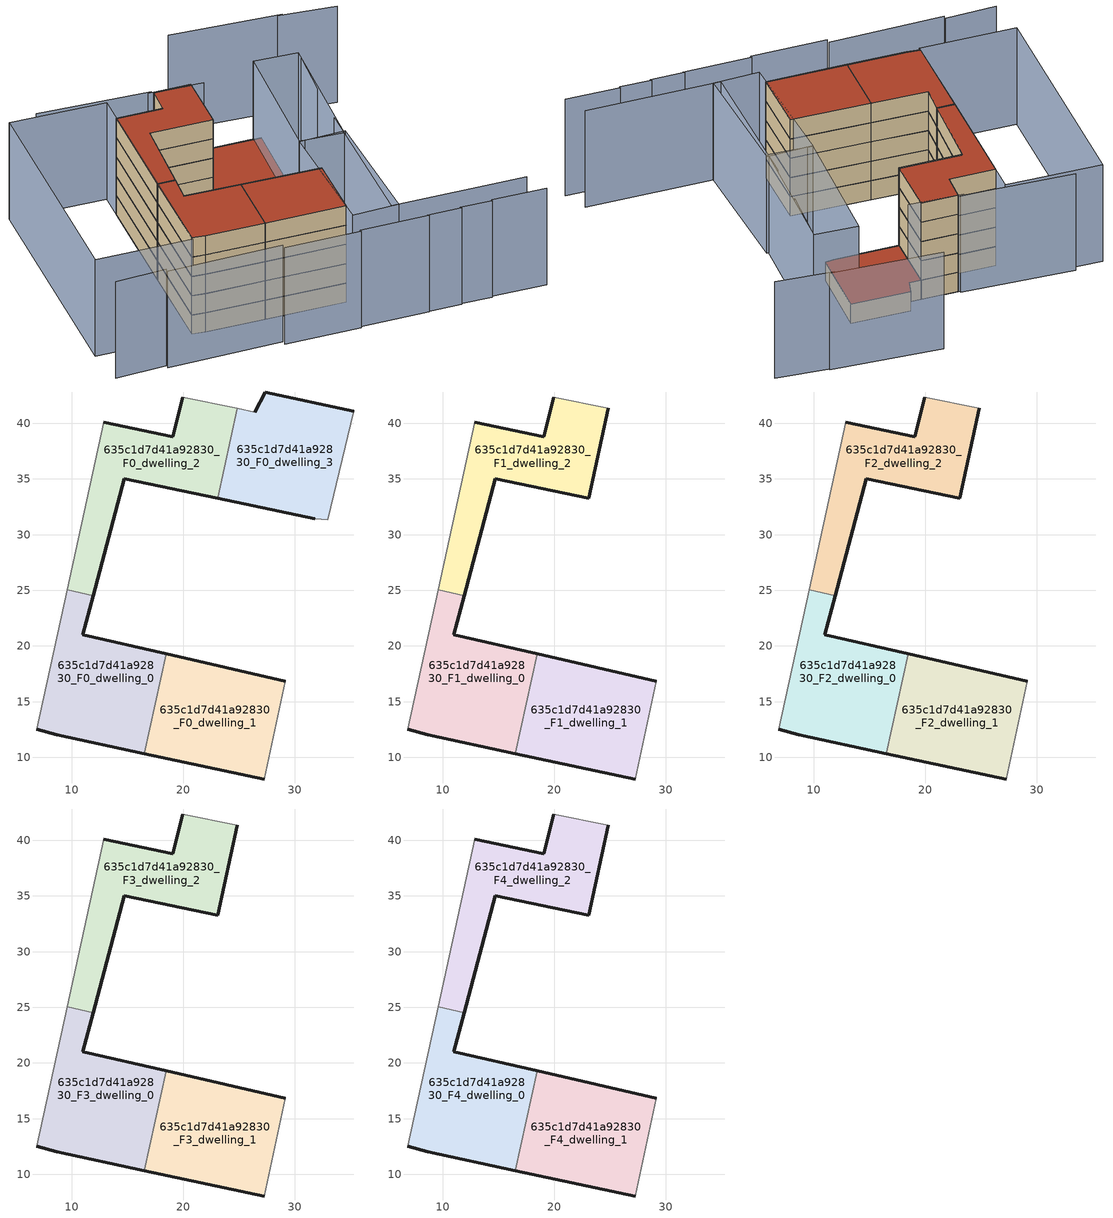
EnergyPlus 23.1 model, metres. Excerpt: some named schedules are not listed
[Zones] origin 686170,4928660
635c1d7d41a92830_F0_dwelling_0
 floor ground (EU_floor_Construction): 16.51,10.34 18.46,19.29 10.99,20.99 11.92,24.53 9.57,25.04 6.85,12.53 8.62,12.01 z0
 wall outside (EU_wall_Construction): 11.92,24.53 10.99,20.99 18.46,19.29 / 16.51,10.34 8.62,12.01 6.85,12.53 z0:3
 wall adiabatic (EU_wall_Construction): 6.85,12.53 9.57,25.04 z0:3
 wall to 635c1d7d41a92830_F0_dwelling_2 (EU_wall_Construction): 9.57,25.04 11.92,24.53 z0:3
 wall to 635c1d7d41a92830_F0_dwelling_1 (EU_wall_Construction): 18.46,19.29 16.51,10.34 z0:3
635c1d7d41a92830_F0_dwelling_1
 floor ground (EU_floor_Construction): 27.29,8.05 29.16,16.85 18.46,19.29 16.51,10.34 z0
 wall outside (EU_wall_Construction): 18.46,19.29 29.16,16.85 / 27.29,8.05 16.51,10.34 z0:3
 wall adiabatic (EU_wall_Construction): 29.16,16.85 27.29,8.05 z0:3
635c1d7d41a92830_F0_dwelling_2
 floor ground (EU_floor_Construction): 23.11,33.26 24.87,41.33 19.95,42.36 19.05,38.78 12.85,40.07 9.57,25.04 11.92,24.53 14.7,35.02 z0
 wall outside (EU_wall_Construction): 12.85,40.07 19.05,38.78 19.95,42.36 / 23.11,33.26 14.7,35.02 11.92,24.53 z0:3
 wall adiabatic (EU_wall_Construction): 9.57,25.04 12.85,40.07 / 19.95,42.36 24.87,41.33 z0:3
 wall to 635c1d7d41a92830_F0_dwelling_3 (EU_wall_Construction): 24.87,41.33 23.11,33.26 z0:3
635c1d7d41a92830_F0_dwelling_3
 floor ground (EU_floor_Construction): 32.98,31.34 35.31,41.09 27.35,42.81 26.44,41 24.87,41.33 23.11,33.26 31.83,31.43 z0
 wall outside (EU_wall_Construction): 31.83,31.43 23.11,33.26 / 26.44,41 27.35,42.81 35.31,41.09 z0:3
 wall adiabatic (EU_wall_Construction): 35.31,41.09 32.98,31.34 31.83,31.43 / 24.87,41.33 26.44,41 z0:3
 roof outside (EU_roof_Construction): 35.31,41.09 32.98,31.34 31.83,31.43 23.11,33.26 24.87,41.33 26.44,41 27.35,42.81 z3
635c1d7d41a92830_F1_dwelling_0
 floor to 635c1d7d41a92830_F0_dwelling_0 (EU_floor_Construction): 16.51,10.34 18.46,19.29 10.99,20.99 11.92,24.53 9.57,25.04 6.85,12.53 8.62,12.01 z3
 wall outside (EU_wall_Construction): 11.92,24.53 10.99,20.99 18.46,19.29 / 16.51,10.34 8.62,12.01 6.85,12.53 z3:6
 wall adiabatic (EU_wall_Construction): 6.85,12.53 9.57,25.04 z3:6
 wall to 635c1d7d41a92830_F1_dwelling_2 (EU_wall_Construction): 9.57,25.04 11.92,24.53 z3:6
 wall to 635c1d7d41a92830_F1_dwelling_1 (EU_wall_Construction): 18.46,19.29 16.51,10.34 z3:6
635c1d7d41a92830_F1_dwelling_1
 floor to 635c1d7d41a92830_F0_dwelling_1 (EU_floor_Construction): 27.29,8.05 29.16,16.85 18.46,19.29 16.51,10.34 z3
 wall outside (EU_wall_Construction): 18.46,19.29 29.16,16.85 / 27.29,8.05 16.51,10.34 z3:6
 wall adiabatic (EU_wall_Construction): 29.16,16.85 27.29,8.05 z3:6
635c1d7d41a92830_F1_dwelling_2
 floor to 635c1d7d41a92830_F0_dwelling_2 (EU_floor_Construction): 23.11,33.26 24.87,41.33 19.95,42.36 19.05,38.78 12.85,40.07 9.57,25.04 11.92,24.53 14.7,35.02 z3
 wall outside (EU_wall_Construction): 12.85,40.07 19.05,38.78 19.95,42.36 / 24.87,41.33 23.11,33.26 14.7,35.02 11.92,24.53 z3:6
 wall adiabatic (EU_wall_Construction): 9.57,25.04 12.85,40.07 / 19.95,42.36 24.87,41.33 z3:6
635c1d7d41a92830_F2_dwelling_0
 floor to 635c1d7d41a92830_F1_dwelling_0 (EU_floor_Construction): 16.51,10.34 18.46,19.29 10.99,20.99 11.92,24.53 9.57,25.04 6.85,12.53 8.62,12.01 z6
 wall outside (EU_wall_Construction): 11.92,24.53 10.99,20.99 18.46,19.29 / 16.51,10.34 8.62,12.01 6.85,12.53 z6:9
 wall adiabatic (EU_wall_Construction): 6.85,12.53 9.57,25.04 z6:9
 wall to 635c1d7d41a92830_F2_dwelling_2 (EU_wall_Construction): 9.57,25.04 11.92,24.53 z6:9
 wall to 635c1d7d41a92830_F2_dwelling_1 (EU_wall_Construction): 18.46,19.29 16.51,10.34 z6:9
635c1d7d41a92830_F2_dwelling_1
 floor to 635c1d7d41a92830_F1_dwelling_1 (EU_floor_Construction): 27.29,8.05 29.16,16.85 18.46,19.29 16.51,10.34 z6
 wall outside (EU_wall_Construction): 18.46,19.29 29.16,16.85 / 27.29,8.05 16.51,10.34 z6:9
 wall adiabatic (EU_wall_Construction): 29.16,16.85 27.29,8.05 z6:9
635c1d7d41a92830_F2_dwelling_2
 floor to 635c1d7d41a92830_F1_dwelling_2 (EU_floor_Construction): 23.11,33.26 24.87,41.33 19.95,42.36 19.05,38.78 12.85,40.07 9.57,25.04 11.92,24.53 14.7,35.02 z6
 wall outside (EU_wall_Construction): 12.85,40.07 19.05,38.78 19.95,42.36 / 24.87,41.33 23.11,33.26 14.7,35.02 11.92,24.53 z6:9
 wall adiabatic (EU_wall_Construction): 9.57,25.04 12.85,40.07 / 19.95,42.36 24.87,41.33 z6:9
635c1d7d41a92830_F3_dwelling_0
 floor to 635c1d7d41a92830_F2_dwelling_0 (EU_floor_Construction): 16.51,10.34 18.46,19.29 10.99,20.99 11.92,24.53 9.57,25.04 6.85,12.53 8.62,12.01 z9
 wall outside (EU_wall_Construction): 11.92,24.53 10.99,20.99 18.46,19.29 / 16.51,10.34 8.62,12.01 6.85,12.53 z9:12
 wall adiabatic (EU_wall_Construction): 6.85,12.53 9.57,25.04 z9:12
 wall to 635c1d7d41a92830_F3_dwelling_2 (EU_wall_Construction): 9.57,25.04 11.92,24.53 z9:12
 wall to 635c1d7d41a92830_F3_dwelling_1 (EU_wall_Construction): 18.46,19.29 16.51,10.34 z9:12
635c1d7d41a92830_F3_dwelling_1
 floor to 635c1d7d41a92830_F2_dwelling_1 (EU_floor_Construction): 27.29,8.05 29.16,16.85 18.46,19.29 16.51,10.34 z9
 wall outside (EU_wall_Construction): 18.46,19.29 29.16,16.85 / 27.29,8.05 16.51,10.34 z9:12
 wall adiabatic (EU_wall_Construction): 29.16,16.85 27.29,8.05 z9:12
635c1d7d41a92830_F3_dwelling_2
 floor to 635c1d7d41a92830_F2_dwelling_2 (EU_floor_Construction): 23.11,33.26 24.87,41.33 19.95,42.36 19.05,38.78 12.85,40.07 9.57,25.04 11.92,24.53 14.7,35.02 z9
 wall outside (EU_wall_Construction): 12.85,40.07 19.05,38.78 19.95,42.36 / 24.87,41.33 23.11,33.26 14.7,35.02 11.92,24.53 z9:12
 wall adiabatic (EU_wall_Construction): 9.57,25.04 12.85,40.07 / 19.95,42.36 24.87,41.33 z9:12
635c1d7d41a92830_F4_dwelling_0
 floor to 635c1d7d41a92830_F3_dwelling_0 (EU_floor_Construction): 16.51,10.34 18.46,19.29 10.99,20.99 11.92,24.53 9.57,25.04 6.85,12.53 8.62,12.01 z12
 wall outside (EU_wall_Construction): 11.92,24.53 10.99,20.99 18.46,19.29 / 16.51,10.34 8.62,12.01 6.85,12.53 z12:15
 wall adiabatic (EU_wall_Construction): 6.85,12.53 9.57,25.04 z12:15
 wall to 635c1d7d41a92830_F4_dwelling_2 (EU_wall_Construction): 9.57,25.04 11.92,24.53 z12:15
 wall to 635c1d7d41a92830_F4_dwelling_1 (EU_wall_Construction): 18.46,19.29 16.51,10.34 z12:15
 roof outside (EU_roof_Construction): 18.46,19.29 16.51,10.34 8.62,12.01 6.85,12.53 9.57,25.04 11.92,24.53 10.99,20.99 z15
635c1d7d41a92830_F4_dwelling_1
 floor to 635c1d7d41a92830_F3_dwelling_1 (EU_floor_Construction): 27.29,8.05 29.16,16.85 18.46,19.29 16.51,10.34 z12
 wall outside (EU_wall_Construction): 18.46,19.29 29.16,16.85 / 27.29,8.05 16.51,10.34 z12:15
 wall adiabatic (EU_wall_Construction): 29.16,16.85 27.29,8.05 z12:15
 roof outside (EU_roof_Construction): 29.16,16.85 27.29,8.05 16.51,10.34 18.46,19.29 z15
635c1d7d41a92830_F4_dwelling_2
 floor to 635c1d7d41a92830_F3_dwelling_2 (EU_floor_Construction): 23.11,33.26 24.87,41.33 19.95,42.36 19.05,38.78 12.85,40.07 9.57,25.04 11.92,24.53 14.7,35.02 z12
 wall outside (EU_wall_Construction): 12.85,40.07 19.05,38.78 19.95,42.36 / 24.87,41.33 23.11,33.26 14.7,35.02 11.92,24.53 z12:15
 wall adiabatic (EU_wall_Construction): 9.57,25.04 12.85,40.07 / 19.95,42.36 24.87,41.33 z12:15
 roof outside (EU_roof_Construction): 24.87,41.33 23.11,33.26 14.7,35.02 11.92,24.53 9.57,25.04 12.85,40.07 19.05,38.78 19.95,42.36 z15
shading: 34.93,0.86 39.52,-0.13 / 43.68,-0.61 50.96,-2.19 / 15.7,4.39 25.91,2.32 / 39.41,0.05 43.63,-0.87 / 25.96,2.58 35.08,0.67 / 0.36,7.93 15.81,4.99 / -6.47,9.5 0.44,8.42 / 50.11,1.27 32.15,5.01 / 32.15,5.01 36.39,25.36 / 37.97,31.96 39.81,38.79 / 49.84,46.14 42.27,48.3 / 26.45,40.76 19.2,42.55 / 42.95,48.26 28.25,52.09 / 19.73,42.66 4.78,46.31 / 33.14,4.8 26.87,5.84 / 26.87,5.84 29.76,23.28 / 29.76,23.28 36.03,22.24 / 36.03,22.24 33.14,4.8 / 13.62,43.61 6.77,12.18 / 6.77,12.18 -6.08,14.98 / -6.08,14.98 0.76,46.41 / 0.76,46.41 13.62,43.61 / 40.15,40.04 35.68,21.88 / 35.68,21.88 29.83,23.32 / 29.83,23.32 34.3,41.48 / 34.3,41.48 40.15,40.04 z0:15
[Building]
EU S2 Campaign: North Axis=0; Terrain=City; Solar Distribution=FullExterior
[Site:Location]
Bologna: Latitude=44.5; Longitude=11.25; Time Zone=1; Elevation=37
[SizingPeriod:WeatherFileDays]
AnnualSizingPeriod: Begin Month=1; Begin Day of Month=1; End Month=12; End Day of Month=31; Day of Week for Start Day=Monday; Use Weather File Daylight Saving Period=No; Use Weather File Rain and Snow Indicators=No
[MATERIAL]
EU_InternalMass_Material: Roughness=MediumRough; Thickness=0.1; Conductivity=1; Density=1800; Specific Heat=900; Thermal Absorptance=0.9; Solar Absorptance=0.7; Visible Absorptance=0.7
[MATERIAL:NOMASS] Roughness=MediumRough; Thermal Absorptance=0.9; Solar Absorptance=0.7; Visible Absorptance=0.7
Name | Thermal Resistance
EU_wall_NoMass | 0.905828
EU_roof_NoMass | 0.37593
EU_floor_NoMass | 0.67114
[CONSTRUCTION]
EU_wall_Construction: EU_wall_NoMass
EU_roof_Construction: EU_roof_NoMass
EU_floor_Construction: EU_floor_NoMass
EU_InternalMass_Construction: EU_InternalMass_Material
[ZONE] Type=1; Multiplier=1; Ceiling Height=autocalculate; Floor Area=autocalculate; Part of Total Floor Area=Yes
Name | Volume
635c1d7d41a92830_F0_dwelling_0 | 299.454
635c1d7d41a92830_F1_dwelling_0; 635c1d7d41a92830_F2_dwelling_0; 635c1d7d41a92830_F3_dwelling_0; 635c1d7d41a92830_F4_dwelling_0 | 299.456
635c1d7d41a92830_F0_dwelling_1; 635c1d7d41a92830_F1_dwelling_1; 635c1d7d41a92830_F2_dwelling_1; 635c1d7d41a92830_F3_dwelling_1; 635c1d7d41a92830_F4_dwelling_1 | 299.465
635c1d7d41a92830_F0_dwelling_2 | 299.461
635c1d7d41a92830_F1_dwelling_2; 635c1d7d41a92830_F2_dwelling_2; 635c1d7d41a92830_F3_dwelling_2; 635c1d7d41a92830_F4_dwelling_2 | 299.459
635c1d7d41a92830_F0_dwelling_3 | 299.435
[INTERNALMASS] Construction=EU_InternalMass_Construction
Name | Zone or ZoneList | Surface Area
635c1d7d41a92830_F0_dwelling_0_EU_InternalMass | 635c1d7d41a92830_F0_dwelling_0 | 99.818
635c1d7d41a92830_F0_dwelling_1_EU_InternalMass | 635c1d7d41a92830_F0_dwelling_1 | 99.8219
635c1d7d41a92830_F0_dwelling_2_EU_InternalMass | 635c1d7d41a92830_F0_dwelling_2 | 99.8203
635c1d7d41a92830_F0_dwelling_3_EU_InternalMass | 635c1d7d41a92830_F0_dwelling_3 | 99.8119
635c1d7d41a92830_F1_dwelling_0_EU_InternalMass | 635c1d7d41a92830_F1_dwelling_0 | 99.813
635c1d7d41a92830_F1_dwelling_1_EU_InternalMass | 635c1d7d41a92830_F1_dwelling_1 | 124.682
635c1d7d41a92830_F1_dwelling_2_EU_InternalMass | 635c1d7d41a92830_F1_dwelling_2 | 174.768
635c1d7d41a92830_F2_dwelling_0_EU_InternalMass | 635c1d7d41a92830_F2_dwelling_0 | 99.813
635c1d7d41a92830_F2_dwelling_1_EU_InternalMass | 635c1d7d41a92830_F2_dwelling_1 | 124.682
635c1d7d41a92830_F2_dwelling_2_EU_InternalMass | 635c1d7d41a92830_F2_dwelling_2 | 174.768
635c1d7d41a92830_F3_dwelling_0_EU_InternalMass | 635c1d7d41a92830_F3_dwelling_0 | 99.813
635c1d7d41a92830_F3_dwelling_1_EU_InternalMass | 635c1d7d41a92830_F3_dwelling_1 | 124.682
635c1d7d41a92830_F3_dwelling_2_EU_InternalMass | 635c1d7d41a92830_F3_dwelling_2 | 174.768
635c1d7d41a92830_F4_dwelling_0_EU_InternalMass | 635c1d7d41a92830_F4_dwelling_0 | 99.813
635c1d7d41a92830_F4_dwelling_1_EU_InternalMass | 635c1d7d41a92830_F4_dwelling_1 | 124.682
635c1d7d41a92830_F4_dwelling_2_EU_InternalMass | 635c1d7d41a92830_F4_dwelling_2 | 174.768
[OTHEREQUIPMENT] Fuel Type=Electricity; Design Level Calculation Method=Watts/Area; Power per Zone Floor Area=1; Fraction Latent=0; Fraction Radiant=0; Fraction Lost=0; Carbon Dioxide Generation Rate=0; EndUse Subcategory=EU_Step8_InternalGains
Name | Zone or ZoneList or Space or SpaceList | Schedule
EU_Step8_InternalGain_635c1d7d41a92830_F0_dwelling_0_f000 | 635c1d7d41a92830_F0_dwelling_0 | EU_Step8_GainSchedule_635c1d7d41a92830_F0_dwelling_0_f000
EU_Step8_InternalGain_635c1d7d41a92830_F0_dwelling_1_f000 | 635c1d7d41a92830_F0_dwelling_1 | EU_Step8_GainSchedule_635c1d7d41a92830_F0_dwelling_1_f000
EU_Step8_InternalGain_635c1d7d41a92830_F0_dwelling_2_f000 | 635c1d7d41a92830_F0_dwelling_2 | EU_Step8_GainSchedule_635c1d7d41a92830_F0_dwelling_2_f000
EU_Step8_InternalGain_635c1d7d41a92830_F0_dwelling_3_f000 | 635c1d7d41a92830_F0_dwelling_3 | EU_Step8_GainSchedule_635c1d7d41a92830_F0_dwelling_3_f000
EU_Step8_InternalGain_635c1d7d41a92830_F1_dwelling_0_f000 | 635c1d7d41a92830_F1_dwelling_0 | EU_Step8_GainSchedule_635c1d7d41a92830_F1_dwelling_0_f000
EU_Step8_InternalGain_635c1d7d41a92830_F1_dwelling_1_f000 | 635c1d7d41a92830_F1_dwelling_1 | EU_Step8_GainSchedule_635c1d7d41a92830_F1_dwelling_1_f000
EU_Step8_InternalGain_635c1d7d41a92830_F1_dwelling_2_f000 | 635c1d7d41a92830_F1_dwelling_2 | EU_Step8_GainSchedule_635c1d7d41a92830_F1_dwelling_2_f000
EU_Step8_InternalGain_635c1d7d41a92830_F2_dwelling_0_f000 | 635c1d7d41a92830_F2_dwelling_0 | EU_Step8_GainSchedule_635c1d7d41a92830_F2_dwelling_0_f000
EU_Step8_InternalGain_635c1d7d41a92830_F2_dwelling_1_f000 | 635c1d7d41a92830_F2_dwelling_1 | EU_Step8_GainSchedule_635c1d7d41a92830_F2_dwelling_1_f000
EU_Step8_InternalGain_635c1d7d41a92830_F2_dwelling_2_f000 | 635c1d7d41a92830_F2_dwelling_2 | EU_Step8_GainSchedule_635c1d7d41a92830_F2_dwelling_2_f000
EU_Step8_InternalGain_635c1d7d41a92830_F3_dwelling_0_f000 | 635c1d7d41a92830_F3_dwelling_0 | EU_Step8_GainSchedule_635c1d7d41a92830_F3_dwelling_0_f000
EU_Step8_InternalGain_635c1d7d41a92830_F3_dwelling_1_f000 | 635c1d7d41a92830_F3_dwelling_1 | EU_Step8_GainSchedule_635c1d7d41a92830_F3_dwelling_1_f000
EU_Step8_InternalGain_635c1d7d41a92830_F3_dwelling_2_f000 | 635c1d7d41a92830_F3_dwelling_2 | EU_Step8_GainSchedule_635c1d7d41a92830_F3_dwelling_2_f000
EU_Step8_InternalGain_635c1d7d41a92830_F4_dwelling_0_f000 | 635c1d7d41a92830_F4_dwelling_0 | EU_Step8_GainSchedule_635c1d7d41a92830_F4_dwelling_0_f000
EU_Step8_InternalGain_635c1d7d41a92830_F4_dwelling_1_f000 | 635c1d7d41a92830_F4_dwelling_1 | EU_Step8_GainSchedule_635c1d7d41a92830_F4_dwelling_1_f000
EU_Step8_InternalGain_635c1d7d41a92830_F4_dwelling_2_f000 | 635c1d7d41a92830_F4_dwelling_2 | EU_Step8_GainSchedule_635c1d7d41a92830_F4_dwelling_2_f000
[ZONEVENTILATION:DESIGNFLOWRATE] Schedule=EU_AlwaysOn; Design Flow Rate Calculation Method=AirChanges/Hour; Air Changes per Hour=0.73129; Ventilation Type=Natural; Fan Pressure Rise=0; Fan Total Efficiency=1; Constant Term Coefficient=1; Temperature Term Coefficient=0; Velocity Term Coefficient=0; Velocity Squared Term Coefficient=0; Minimum Indoor Temperature=-100; Maximum Indoor Temperature=100; Delta Temperature=-100; Minimum Outdoor Temperature=-100; Maximum Outdoor Temperature=100; Maximum Wind Speed=40
Name | Zone or ZoneList or Space or SpaceList
EU_ConstantAir_635c1d7d41a92830_F0_dwelling_0 | 635c1d7d41a92830_F0_dwelling_0
EU_ConstantAir_635c1d7d41a92830_F0_dwelling_1 | 635c1d7d41a92830_F0_dwelling_1
EU_ConstantAir_635c1d7d41a92830_F0_dwelling_2 | 635c1d7d41a92830_F0_dwelling_2
EU_ConstantAir_635c1d7d41a92830_F0_dwelling_3 | 635c1d7d41a92830_F0_dwelling_3
EU_ConstantAir_635c1d7d41a92830_F1_dwelling_0 | 635c1d7d41a92830_F1_dwelling_0
EU_ConstantAir_635c1d7d41a92830_F1_dwelling_1 | 635c1d7d41a92830_F1_dwelling_1
EU_ConstantAir_635c1d7d41a92830_F1_dwelling_2 | 635c1d7d41a92830_F1_dwelling_2
EU_ConstantAir_635c1d7d41a92830_F2_dwelling_0 | 635c1d7d41a92830_F2_dwelling_0
EU_ConstantAir_635c1d7d41a92830_F2_dwelling_1 | 635c1d7d41a92830_F2_dwelling_1
EU_ConstantAir_635c1d7d41a92830_F2_dwelling_2 | 635c1d7d41a92830_F2_dwelling_2
EU_ConstantAir_635c1d7d41a92830_F3_dwelling_0 | 635c1d7d41a92830_F3_dwelling_0
EU_ConstantAir_635c1d7d41a92830_F3_dwelling_1 | 635c1d7d41a92830_F3_dwelling_1
EU_ConstantAir_635c1d7d41a92830_F3_dwelling_2 | 635c1d7d41a92830_F3_dwelling_2
EU_ConstantAir_635c1d7d41a92830_F4_dwelling_0 | 635c1d7d41a92830_F4_dwelling_0
EU_ConstantAir_635c1d7d41a92830_F4_dwelling_1 | 635c1d7d41a92830_F4_dwelling_1
EU_ConstantAir_635c1d7d41a92830_F4_dwelling_2 | 635c1d7d41a92830_F4_dwelling_2
[HVACTEMPLATE:THERMOSTAT] Constant Heating Setpoint=20; Constant Cooling Setpoint=50
EU_HeatOnly_635c1d7d41a92830_F0_dwelling_0; EU_HeatOnly_635c1d7d41a92830_F0_dwelling_1; EU_HeatOnly_635c1d7d41a92830_F0_dwelling_2; EU_HeatOnly_635c1d7d41a92830_F0_dwelling_3; EU_HeatOnly_635c1d7d41a92830_F1_dwelling_0; EU_HeatOnly_635c1d7d41a92830_F1_dwelling_1; EU_HeatOnly_635c1d7d41a92830_F1_dwelling_2; EU_HeatOnly_635c1d7d41a92830_F2_dwelling_0; EU_HeatOnly_635c1d7d41a92830_F2_dwelling_1; EU_HeatOnly_635c1d7d41a92830_F2_dwelling_2; EU_HeatOnly_635c1d7d41a92830_F3_dwelling_0; EU_HeatOnly_635c1d7d41a92830_F3_dwelling_1; EU_HeatOnly_635c1d7d41a92830_F3_dwelling_2; EU_HeatOnly_635c1d7d41a92830_F4_dwelling_0; EU_HeatOnly_635c1d7d41a92830_F4_dwelling_1; EU_HeatOnly_635c1d7d41a92830_F4_dwelling_2
[HVACTEMPLATE:ZONE:IDEALLOADSAIRSYSTEM] System Availability Schedule=EU_AlwaysOn; Maximum Heating Supply Air Temperature=50; Minimum Cooling Supply Air Temperature=13; Maximum Heating Supply Air Humidity Ratio=0.0156; Minimum Cooling Supply Air Humidity Ratio=0.0077; Heating Limit=NoLimit; Cooling Limit=NoLimit; Heating Availability Schedule=EU_AlwaysOn; Cooling Availability Schedule=EU_CoolingOff; Dehumidification Control Type=ConstantSensibleHeatRatio; Cooling Sensible Heat Ratio=0.7; Dehumidification Setpoint=60; Humidification Control Type=None; Humidification Setpoint=30; Outdoor Air Method=None; Outdoor Air Flow Rate per Person=0.00944; Outdoor Air Flow Rate per Zone Floor Area=0; Outdoor Air Flow Rate per Zone=0; Demand Controlled Ventilation Type=None; Outdoor Air Economizer Type=NoEconomizer; Heat Recovery Type=None; Sensible Heat Recovery Effectiveness=0.7; Latent Heat Recovery Effectiveness=0.65
Name | Template Thermostat
635c1d7d41a92830_F0_dwelling_0 | EU_HeatOnly_635c1d7d41a92830_F0_dwelling_0
635c1d7d41a92830_F0_dwelling_1 | EU_HeatOnly_635c1d7d41a92830_F0_dwelling_1
635c1d7d41a92830_F0_dwelling_2 | EU_HeatOnly_635c1d7d41a92830_F0_dwelling_2
